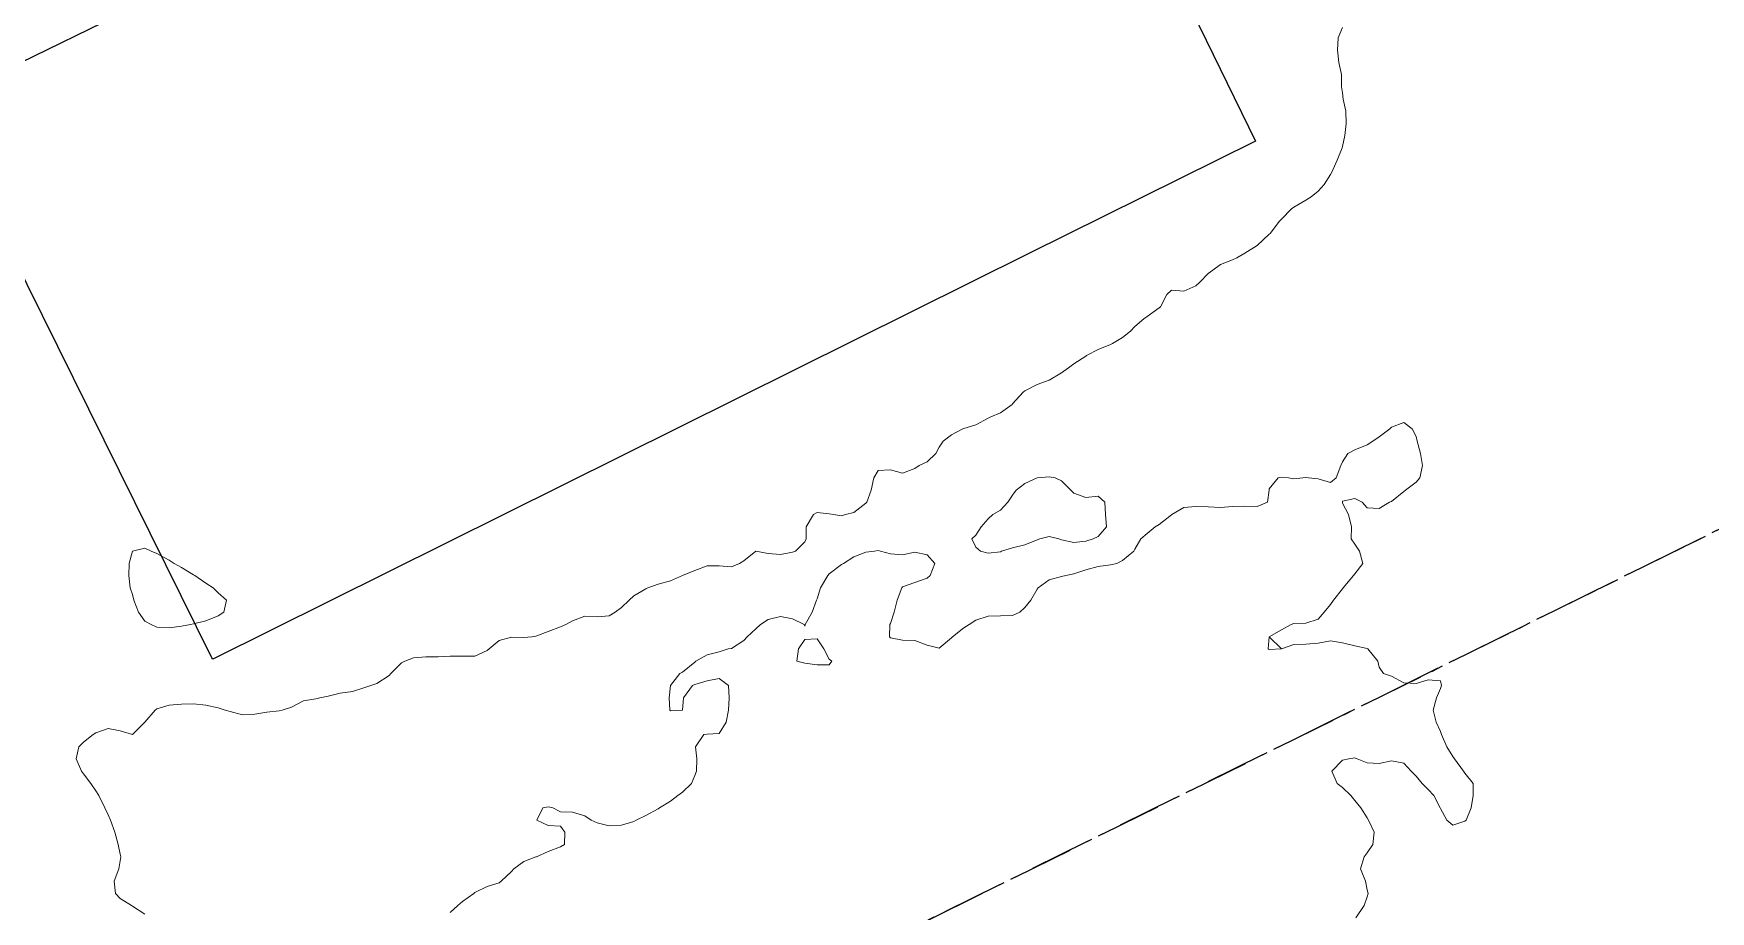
# Model space of a CAD drawing. Header units: centimetres. Extents: x 0 to 642158, y -847 to 649707.
# Drawn here: x 617276.2 to 617344.8, y 620645 to 620680.9 of the extents above; entities that cross this region are included whole.
import ezdxf

# ---------------------------------------------------------------- set-up
doc = ezdxf.new("R2010")
doc.units = ezdxf.units.CM
doc.header["$MEASUREMENT"] = 0
doc.linetypes.add('CENTERX2', pattern=[4, 2.5, -0.5, 0.5, -0.5])
doc.layers.add('SPW_batiments', color=7, linetype='Continuous')
doc.layers.add('SPW_parcellaire cadastral', color=7, linetype='CENTERX2', lineweight=25, true_color=0xff0542)
doc.layers.add('WAL_topographie 0.5', color=253, linetype='Continuous', lineweight=20)

msp = doc.modelspace()

# ---------------------------------------------------------------- linework, layer by layer
at = {"layer": 'SPW_batiments'}
msp.add_lwpolyline([(617326.179, 620676.523), (617316.915, 620671.936), (617283.53, 620655.333), (617283.501, 620655.39), (617275.31, 620671.931), (617272.265, 620678.083), (617315.191, 620699.035), (617326.179, 620676.523)], dxfattribs=at)
at = {"layer": 'SPW_parcellaire cadastral'}
for points in [[(617230.744, 620712.405), (617238.37, 620716.158), (617240.745, 620724.014), (617272.508, 620739.643), (617282.123, 620767.668), (617243.448, 620846.11), (617250.741, 620849.649), (617288.255, 620775.589), (617294.476, 620769.289), (617304.386, 620763.201), (617310.193, 620758.188), (617336.661, 620771.212), (617359.081, 620730.17), (617357.925, 620729.905), (617383.852, 620679.762), (617287.666, 620632.245), (617278.015, 620641.677), (617259.392, 620657.765), (617254.096, 620663.041), (617248.455, 620670.977), (617243.126, 620681.472), (617230.744, 620712.405)], [(617394.811, 620658.271), (617305.111, 620614.22), (617296.66, 620623.882), (617287.666, 620632.245), (617383.852, 620679.762), (617393.447, 620660.945), (617394.811, 620658.271)]]:
    msp.add_lwpolyline(points, dxfattribs=at)
at = {"layer": 'WAL_topographie 0.5'}
for points in [[(617329.75, 620681.173), (617329.567, 620680.75), (617329.544, 620680.25), (617329.598, 620679.75), (617329.7, 620679.25), (617329.7, 620678.75), (617329.75, 620678.5), (617329.772, 620678.25), (617329.875, 620677.75), (617329.889, 620677.25), (617329.837, 620676.75), (617329.75, 620676.313), (617329.731, 620676.25), (617329.519, 620675.75), (617329.313, 620675.25), (617329.25, 620675.162), (617329, 620674.75), (617328.75, 620674.481), (617328.464, 620674.25), (617328.25, 620674.105), (617327.75, 620673.819), (617327.661, 620673.75), (617327.25, 620673.339), (617327.164, 620673.25), (617326.781, 620672.75), (617326.75, 620672.715), (617326.25, 620672.25), (617326.25, 620672.25), (617325.75, 620671.938), (617325.417, 620671.75), (617325.25, 620671.664), (617324.75, 620671.474), (617324.44, 620671.25), (617324.25, 620671.107), (617323.905, 620670.75), (617323.75, 620670.605), (617323.25, 620670.393), (617322.75, 620670.425), (617322.555, 620670.25), (617322.3, 620669.75), (617322.25, 620669.7), (617321.75, 620669.35), (617321.619, 620669.25), (617321.25, 620668.946), (617321.067, 620668.75), (617320.75, 620668.493), (617320.341, 620668.25), (617320.25, 620668.206), (617319.75, 620668), (617319.274, 620667.75), (617319.25, 620667.735), (617318.75, 620667.417), (617318.538, 620667.25), (617318.25, 620667.053), (617317.75, 620666.75), (617317.75, 620666.75), (617317.25, 620666.574), (617316.75, 620666.313), (617316.687, 620666.25), (617316.25, 620665.773), (617316.227, 620665.75), (617315.75, 620665.411), (617315.365, 620665.25), (617315.25, 620665.196), (617314.75, 620664.923), (617314.25, 620664.768), (617314.212, 620664.75), (617313.75, 620664.51), (617313.408, 620664.25), (617313.25, 620664), (617313.107, 620663.75), (617312.75, 620663.409), (617312.432, 620663.25), (617312.25, 620663.132), (617311.75, 620662.944), (617311.25, 620663.083), (617310.75, 620663.055), (617310.578, 620662.75), (617310.464, 620662.25), (617310.281, 620661.75), (617310.25, 620661.712), (617309.75, 620661.327), (617309.417, 620661.25), (617309.25, 620661.191), (617308.917, 620661.25), (617308.75, 620661.279), (617308.25, 620661.338), (617308.1, 620661.25), (617307.806, 620660.75), (617307.81, 620660.25), (617307.75, 620660.135), (617307.365, 620659.75), (617307.25, 620659.706), (617306.75, 620659.613), (617306.25, 620659.655), (617305.75, 620659.75), (617305.25, 620659.361), (617305.083, 620659.25), (617304.75, 620659.107), (617304.25, 620659.158), (617303.75, 620659.147), (617303.25, 620658.964), (617302.75, 620658.75), (617302.75, 620658.75), (617302.25, 620658.544), (617301.75, 620658.401), (617301.333, 620658.25), (617301.25, 620658.217), (617300.75, 620657.928), (617300.567, 620657.75), (617300.25, 620657.453), (617299.99, 620657.25), (617299.75, 620657.104), (617299.25, 620657.066), (617298.75, 620657.094), (617298.25, 620656.907), (617297.975, 620656.75), (617297.75, 620656.654), (617297.25, 620656.464), (617296.75, 620656.268), (617296.583, 620656.25), (617296.25, 620656.219), (617295.75, 620656.234), (617295.25, 620656.094), (617294.842, 620655.75), (617294.75, 620655.684), (617294.25, 620655.458), (617293.75, 620655.45), (617293.25, 620655.45), (617292.75, 620655.43), (617292.25, 620655.435), (617291.75, 620655.393), (617291.393, 620655.25), (617291.25, 620655.179), (617290.821, 620654.75), (617290.75, 620654.67), (617290.25, 620654.343), (617290, 620654.25), (617289.75, 620654.172), (617289.25, 620654.008), (617288.75, 620653.944), (617288.25, 620653.817), (617287.917, 620653.75), (617287.75, 620653.715), (617287.25, 620653.63), (617286.75, 620653.37), (617286.375, 620653.25), (617286.25, 620653.221), (617285.75, 620653.159), (617285.25, 620653.077), (617284.75, 620653.052), (617284.25, 620653.186), (617284.036, 620653.25), (617283.75, 620653.341), (617283.25, 620653.45), (617282.75, 620653.5), (617282.25, 620653.489), (617281.75, 620653.446), (617281.25, 620653.306), (617281.179, 620653.25), (617280.75, 620652.75), (617280.75, 620652.75), (617280.25, 620652.25), (617280.25, 620652.25), (617280.25, 620652.25), (617279.75, 620652.401), (617279.25, 620652.5), (617278.75, 620652.325), (617278.635, 620652.25), (617278.25, 620651.937), (617278.05, 620651.75), (617277.944, 620651.25), (617278.163, 620650.75), (617278.25, 620650.648), (617278.542, 620650.25), (617278.75, 620649.952), (617278.879, 620649.75), (617279.121, 620649.25), (617279.25, 620648.967), (617279.344, 620648.75), (617279.523, 620648.25), (617279.66, 620647.75), (617279.75, 620647.357), (617279.777, 620647.25), (617279.75, 620647.083), (617279.696, 620646.75), (617279.504, 620646.25), (617279.552, 620645.75), (617279.75, 620645.542), (617280.21, 620645.25), (617280.25, 620645.229), (617280.75, 620644.904)], [(617293.25, 620644.97), (617293.561, 620645.25), (617293.75, 620645.423), (617294.207, 620645.75), (617294.25, 620645.787), (617294.75, 620646.028), (617295.25, 620646.183), (617295.333, 620646.25), (617295.75, 620646.645), (617295.853, 620646.75), (617296.25, 620647.06), (617296.75, 620647.244), (617296.771, 620647.25), (617297.25, 620647.471), (617297.75, 620647.658), (617297.917, 620647.75), (617297.935, 620648.25), (617297.75, 620648.5), (617297.25, 620648.523), (617296.795, 620648.75), (617297.035, 620649.25), (617297.25, 620649.288), (617297.438, 620649.25), (617297.75, 620649.083), (617298.25, 620649.068), (617298.75, 620648.928), (617299.006, 620648.75), (617299.25, 620648.632), (617299.75, 620648.514), (617300.25, 620648.538), (617300.75, 620648.694), (617300.858, 620648.75), (617301.25, 620648.937), (617301.75, 620649.206), (617301.809, 620649.25), (617302.25, 620649.527), (617302.554, 620649.75), (617302.75, 620649.888), (617303.116, 620650.25), (617303.25, 620650.575), (617303.315, 620650.75), (617303.334, 620651.25), (617303.274, 620651.75), (617303.625, 620652.25), (617303.75, 620652.261), (617304.25, 620652.292), (617304.535, 620652.75), (617304.63, 620653.25), (617304.657, 620653.75), (617304.635, 620654.25), (617304.25, 620654.544), (617303.75, 620654.442), (617303.25, 620654.296), (617303.159, 620654.25), (617302.788, 620653.75), (617302.75, 620653.25), (617302.75, 620653.25), (617302.25, 620653.215), (617302.231, 620653.25), (617302.207, 620653.75), (617302.25, 620654.25), (617302.25, 620654.25), (617302.632, 620654.75), (617302.75, 620654.801), (617303.25, 620655.204), (617303.294, 620655.25), (617303.75, 620655.512), (617304.25, 620655.629), (617304.614, 620655.75), (617304.75, 620655.776), (617305.25, 620656.091), (617305.394, 620656.25), (617305.75, 620656.576), (617305.931, 620656.75), (617306.25, 620656.95), (617306.75, 620657.078), (617307.25, 620656.977), (617307.726, 620656.75), (617307.75, 620656.679), (617307.771, 620656.75), (617308.055, 620657.25), (617308.226, 620657.75), (617308.25, 620657.803), (617308.389, 620658.25), (617308.689, 620658.75), (617308.75, 620658.821), (617309.25, 620659.201), (617309.333, 620659.25), (617309.75, 620659.518), (617310.25, 620659.704), (617310.6, 620659.75), (617310.75, 620659.775), (617310.85, 620659.75), (617311.25, 620659.647), (617311.75, 620659.605), (617312.25, 620659.717), (617312.75, 620659.603), (617313.066, 620659.25), (617312.875, 620658.75), (617312.75, 620658.646), (617312.25, 620658.476), (617311.75, 620658.291), (617311.72, 620658.25), (617311.528, 620657.75), (617311.409, 620657.25), (617311.25, 620656.794), (617311.227, 620656.75), (617311.22, 620656.25), (617311.25, 620656.2), (617311.75, 620656.111), (617312.25, 620656.097), (617312.75, 620655.908), (617313.25, 620655.779), (617313.75, 620656.207), (617313.788, 620656.25), (617314.25, 620656.62), (617314.473, 620656.75), (617314.75, 620656.923), (617315.25, 620657.099), (617315.75, 620657.101), (617316.25, 620657.125), (617316.546, 620657.25), (617316.75, 620657.45), (617317, 620657.75), (617317.25, 620658.2), (617317.292, 620658.25), (617317.75, 620658.58), (617318.25, 620658.718), (617318.432, 620658.75), (617318.75, 620658.823), (617319.25, 620658.991), (617319.75, 620659.118), (617320.25, 620659.189), (617320.512, 620659.25), (617320.75, 620659.366), (617321.208, 620659.75), (617321.25, 620659.829), (617321.493, 620660.25), (617321.75, 620660.48), (617322.083, 620660.75), (617322.25, 620660.838), (617322.75, 620661.238), (617322.762, 620661.25), (617323.25, 620661.536), (617323.75, 620661.583), (617324.25, 620661.561), (617324.75, 620661.538), (617325.25, 620661.583), (617325.75, 620661.59), (617326.25, 620661.583), (617326.675, 620661.75), (617326.737, 620662.25), (617326.75, 620662.296), (617327.107, 620662.75), (617327.25, 620662.78), (617327.536, 620662.75), (617327.75, 620662.717), (617328.125, 620662.75), (617328.25, 620662.761), (617328.35, 620662.75), (617328.75, 620662.708), (617329.25, 620662.559), (617329.491, 620662.75), (617329.68, 620663.25), (617329.75, 620663.408), (617329.967, 620663.75), (617330.25, 620663.892), (617330.75, 620664.101), (617330.983, 620664.25), (617331.25, 620664.433), (617331.675, 620664.75), (617331.75, 620664.826), (617332.25, 620665.013), (617332.589, 620664.75), (617332.75, 620664.438), (617332.795, 620664.25), (617332.929, 620663.75), (617333.012, 620663.25), (617332.904, 620662.75), (617332.75, 620662.579), (617332.324, 620662.25), (617332.25, 620662.197), (617331.75, 620661.785), (617331.662, 620661.75), (617331.25, 620661.491), (617330.75, 620661.531), (617330.544, 620661.75), (617330.25, 620661.906), (617329.75, 620661.8), (617329.74, 620661.75), (617329.75, 620661.717), (617329.991, 620661.25), (617330.107, 620660.75), (617330.097, 620660.25), (617330.25, 620660.038), (617330.438, 620659.75), (617330.57, 620659.25), (617330.25, 620658.829), (617330.187, 620658.75), (617329.768, 620658.25), (617329.75, 620658.217), (617329.382, 620657.75), (617329.25, 620657.565), (617328.993, 620657.25), (617328.75, 620656.974), (617328.25, 620656.809), (617327.75, 620656.793), (617327.65, 620656.75), (617327.25, 620656.528), (617326.75, 620656.25), (617327.25, 620655.75), (617327.75, 620655.94), (617328.25, 620655.946), (617328.75, 620655.991), (617329.25, 620656.079), (617329.75, 620656), (617330.25, 620655.875), (617330.75, 620655.769), (617330.778, 620655.75), (617331.185, 620655.25), (617331.25, 620655), (617331.417, 620654.75), (617331.75, 620654.643), (617332.25, 620654.37), (617332.75, 620654.341), (617333.25, 620654.493), (617333.75, 620654.45), (617333.791, 620654.25), (617333.75, 620654.132), (617333.588, 620653.75), (617333.45, 620653.25), (617333.568, 620652.75), (617333.75, 620652.38), (617333.791, 620652.25), (617334.016, 620651.75), (617334.25, 620651.345), (617334.32, 620651.25), (617334.693, 620650.75), (617334.75, 620650.673), (617335.083, 620650.25), (617335.083, 620649.75), (617335.006, 620649.25), (617334.804, 620648.75), (617334.75, 620648.704), (617334.25, 620648.546), (617334.013, 620648.75), (617333.75, 620649.226), (617333.741, 620649.25), (617333.475, 620649.75), (617333.25, 620650), (617333, 620650.25), (617332.75, 620650.55), (617332.55, 620650.75), (617332.25, 620651.083), (617331.75, 620651.179), (617331.25, 620651.067), (617330.75, 620651.095), (617330.344, 620651.25), (617330.25, 620651.292), (617330, 620651.25), (617329.75, 620651.195), (617329.312, 620650.75), (617329.521, 620650.25), (617329.75, 620650.078), (617330.078, 620649.75), (617330.25, 620649.546), (617330.492, 620649.25), (617330.75, 620648.845), (617330.807, 620648.75), (617331.033, 620648.25), (617330.979, 620647.75), (617330.75, 620647.409), (617330.636, 620647.25), (617330.479, 620646.75), (617330.684, 620646.25), (617330.75, 620645.893), (617330.787, 620645.75), (617330.75, 620645.607), (617330.631, 620645.25), (617330.287, 620644.75)], [(617315.8, 620659.75), (617315.75, 620659.722), (617315.25, 620659.669), (617314.932, 620659.75), (617314.75, 620659.917), (617314.576, 620660.25), (617314.75, 620660.41), (617314.957, 620660.75), (617315.25, 620661.074), (617315.447, 620661.25), (617315.75, 620661.425), (617316.058, 620661.75), (617316.25, 620662.037), (617316.392, 620662.25), (617316.75, 620662.515), (617317.25, 620662.75), (617317.25, 620662.75), (617317.75, 620662.796), (617317.988, 620662.75), (617318.25, 620662.63), (617318.63, 620662.25), (617318.75, 620662.122), (617319.25, 620661.95), (617319.75, 620662.007), (617320.016, 620661.75), (617320.044, 620661.25), (617320.088, 620660.75), (617319.75, 620660.347), (617319.55, 620660.25), (617319.25, 620660.154), (617318.75, 620660.106), (617318.25, 620660.219), (617318.143, 620660.25), (617317.75, 620660.35), (617317.357, 620660.25), (617317.25, 620660.217), (617316.75, 620660.015), (617316.25, 620659.884), (617315.8, 620659.75)], [(617282.25, 620656.682), (617282.625, 620656.75), (617282.75, 620656.772), (617283.25, 620656.9), (617283.75, 620657.102), (617283.991, 620657.25), (617284.09, 620657.75), (617283.75, 620658.043), (617283.552, 620658.25), (617283.25, 620658.441), (617282.805, 620658.75), (617282.75, 620658.785), (617282.25, 620659.081), (617281.956, 620659.25), (617281.75, 620659.377), (617281.25, 620659.656), (617281.008, 620659.75), (617280.75, 620659.872), (617280.25, 620659.757), (617280.244, 620659.75), (617280.119, 620659.25), (617280.093, 620658.75), (617280.155, 620658.25), (617280.25, 620657.981), (617280.307, 620657.75), (617280.493, 620657.25), (617280.75, 620656.888), (617281.013, 620656.75), (617281.25, 620656.643), (617281.75, 620656.618), (617282.25, 620656.682)], [(617308.75, 620655.107), (617308.861, 620655.25), (617308.75, 620655.33), (617308.531, 620655.75), (617308.25, 620656.159), (617307.75, 620656.139), (617307.494, 620655.75), (617307.417, 620655.25), (617307.75, 620655.176), (617308.25, 620655.096), (617308.75, 620655.107)], [(617326.75, 620655.727), (617327.25, 620655.75), (617326.75, 620656.25), (617326.697, 620655.75), (617326.75, 620655.727)]]:
    msp.add_lwpolyline(points, dxfattribs=at)

doc.saveas('drawing.dxf')
